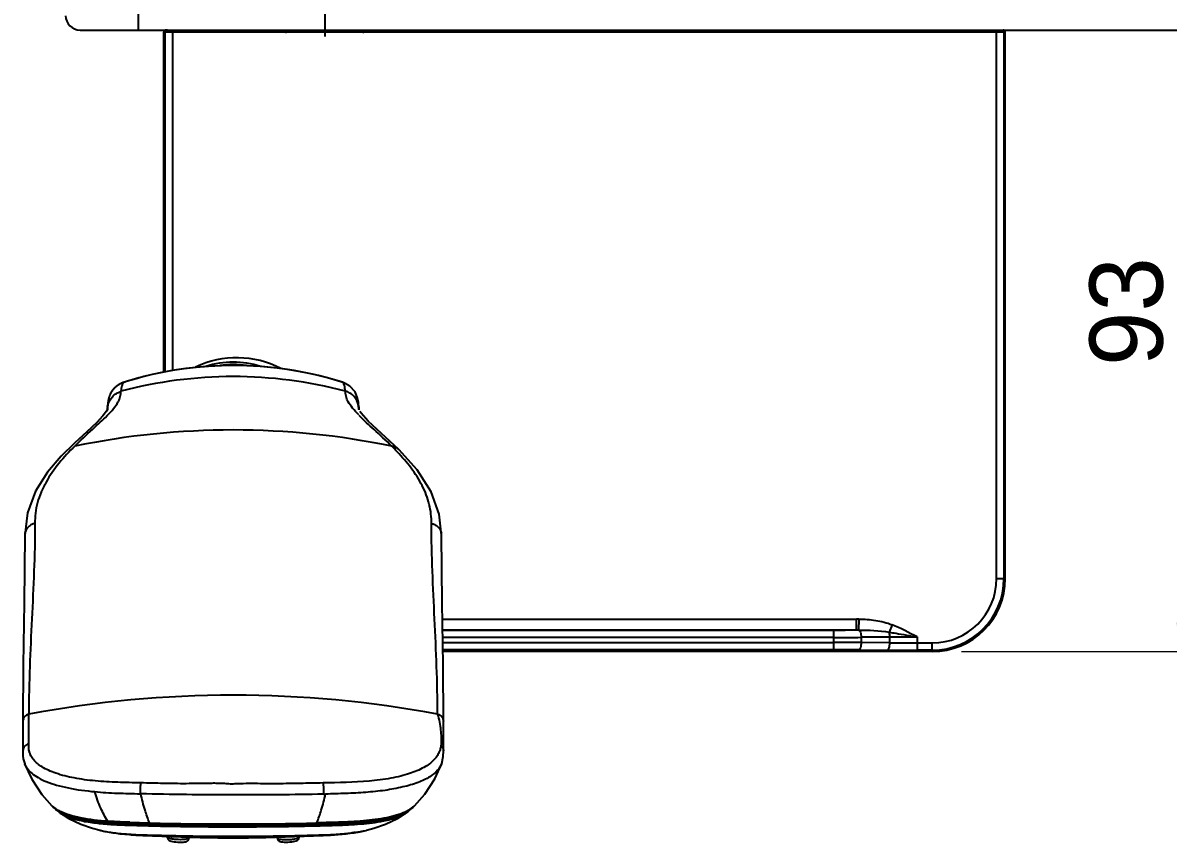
# Model space of a CAD drawing. Extents: x 0 to 1354, y -165 to 827.
# Drawn here: x 89.7 to 246.2, y 489.8 to 601.8 of the extents above; entities that cross this region are included whole.
import ezdxf

# ---------------------------------------------------------------- set-up
doc = ezdxf.new("R2010")
doc.units = 0
doc.header["$LTSCALE"] = 10
doc.header["$MEASUREMENT"] = 0
doc.header["$PDMODE"] = 3
doc.header["$PDSIZE"] = -10
doc.linetypes.add('CENTER2', pattern=[28.575, 19.05, -3.175, 3.175, -3.175])
doc.layers.get('0').update_dxf_attribs({"linetype": 'CONTINUOUS'})
doc.layers.get('DEFPOINTS').update_dxf_attribs({"linetype": 'CONTINUOUS'})
doc.layers.add('DEF_LAYER_ASSEM_MEMBER', color=7, linetype='CONTINUOUS')
doc.layers.add('중심선', color=1, linetype='CENTER2')
doc.styles.add('Daelim Dimension', font='')
doc.styles.get('Daelim Dimension').set_extended_font_data('나눔고딕')
doc.dimstyles.new('DEFAULT', dxfattribs={"dimscale": 2, "dimtxt": 2, "dimasz": 2, "dimexe": 0, "dimexo": 2, "dimgap": 1, "dimtad": 1, "dimdec": 1, "dimzin": 9, "dimdsep": 46, "dimtxsty": 'Daelim Dimension', "dimcen": 0.5, "dimclrd": 252, "dimclre": 252, "dimclrt": 3, "dimadec": 1, "dimazin": 0, "dimtfac": 1, "dimtdec": 1, "dimtix": 1, "dimtmove": 0, "dimatfit": 3, "dimfxl": 1, "dimtolj": 1, "dimtzin": 1, "dimlwd": 9, "dimlwe": 9, "dimarcsym": 0})

# ---------------------------------------------------------------- blocks, each defined once
blk = doc.blocks.new('*D5')
at = {"color": 5, "lineweight": 9, "ltscale": 0.5, "transparency": 16777216}
for p, q in [((251.36, 608.81), (247.97, 608.81)), ((247.97, 604.81), (247.97, 519.83)), ((217.97, 515.83), (247.97, 515.83))]:
    blk.add_line(p, q, dxfattribs=at)
at = {"color": 5, "ltscale": 0.5, "transparency": 16777216}
for points in [[(247.3, 604.81), (248.64, 604.81), (247.97, 608.81)], [(247.3, 519.83), (248.64, 519.83), (247.97, 515.83)]]:
    blk.add_solid(points, dxfattribs=at)
at = {"layer": 'DEFPOINTS', "color": 0, "ltscale": 0.5, "transparency": 16777216}
for p in [(247.36, 608.81), (213.97, 515.83), (247.97, 515.83)]:
    blk.add_point(p, dxfattribs=at)
at = {"color": 7, "ltscale": 0.5, "transparency": 16777216, "insert": (240.52, 562.32), "char_height": 10, "attachment_point": 5, "rotation": 90, "style": 'Daelim Dimension'}
blk.add_mtext('\\A1;93', dxfattribs=at)

msp = doc.modelspace()

# ---------------------------------------------------------------- linework, layer by layer
at = {"layer": 'DEF_LAYER_ASSEM_MEMBER', "color": 7, "linetype": 'Continuous'}
for p, q in [((105.47, 608.81), (105.47, 600.81)), ((97.57, 600.81), (423.36, 600.81)), ((110.18, 600.81), (110.18, 554.25)), ((222.76, 525.81), (222.76, 600.81)), ((108.99, 554.04), (108.99, 600.51)), ((223.95, 600.51), (108.99, 600.51)), ((109.18, 554.07), (109.18, 600.51)), ((223.76, 600.51), (223.76, 525.81)), ((223.95, 525.81), (223.95, 600.51)), ((103.05, 552.45), (103.03, 552.43)), ((103.08, 552.46), (103.05, 552.45)), ((103.1, 552.47), (103.08, 552.46)), ((103.13, 552.48), (103.1, 552.47)), ((103.15, 552.5), (103.13, 552.48)), ((103.17, 552.51), (103.15, 552.5)), ((103.19, 552.52), (103.17, 552.51)), ((103.25, 552.54), (103.23, 552.53)), ((103.26, 552.55), (103.25, 552.54)), ((103.28, 552.56), (103.26, 552.55)), ((103.3, 552.56), (103.28, 552.56)), ((103.32, 552.57), (103.3, 552.56)), ((103.33, 552.58), (103.32, 552.57)), ((103.35, 552.58), (103.33, 552.58)), ((103.37, 552.59), (103.35, 552.58)), ((103.39, 552.6), (103.37, 552.59)), ((103.41, 552.61), (103.39, 552.6)), ((103.43, 552.62), (103.41, 552.61)), ((103.45, 552.62), (103.43, 552.62)), ((103.47, 552.63), (103.45, 552.62)), ((103.49, 552.64), (103.47, 552.63)), ((103.51, 552.64), (103.49, 552.64)), ((103.53, 552.65), (103.51, 552.64)), ((103.54, 552.66), (103.53, 552.65)), ((103.56, 552.66), (103.54, 552.66)), ((103.58, 552.67), (103.56, 552.66)), ((103.6, 552.68), (103.58, 552.67)), ((103.62, 552.68), (103.6, 552.68)), ((103.64, 552.69), (103.62, 552.68)), ((103.66, 552.69), (103.64, 552.69)), ((133.25, 552.7), (133.08, 552.75)), ((101.53, 550.69), (101.52, 550.67)), ((101.54, 550.71), (101.53, 550.69)), ((101.55, 550.75), (101.54, 550.73)), ((101.54, 550.73), (101.54, 550.71)), ((101.56, 550.77), (101.55, 550.75)), ((101.57, 550.8), (101.56, 550.77)), ((101.59, 550.85), (101.58, 550.83)), ((101.6, 550.87), (101.59, 550.85)), ((101.61, 550.9), (101.6, 550.87)), ((101.62, 550.92), (101.61, 550.9)), ((101.63, 550.94), (101.62, 550.92)), ((101.64, 550.97), (101.63, 550.94)), ((101.65, 550.99), (101.64, 550.97)), ((101.66, 551.02), (101.65, 550.99)), ((101.67, 551.04), (101.66, 551.02)), ((101.31, 549.15), (101.3, 548.91)), ((101.32, 549.46), (101.31, 549.15)), ((101.31, 549.3), (101.31, 549.29)), ((101.31, 549.29), (101.31, 549.28)), ((101.31, 549.28), (101.31, 549.27)), ((101.31, 549.28), (101.31, 549.28)), ((101.31, 549.27), (101.31, 549.26)), ((101.31, 549.26), (101.31, 549.25)), ((101.31, 549.26), (101.31, 549.26)), ((101.33, 549.51), (101.32, 549.45)), ((101.32, 549.46), (101.32, 549.46)), ((101.32, 549.45), (101.32, 549.44)), ((101.34, 549.65), (101.33, 549.61)), ((101.33, 549.61), (101.33, 549.57)), ((101.33, 549.57), (101.33, 549.51)), ((101.35, 549.8), (101.34, 549.77)), ((101.34, 549.77), (101.34, 549.75)), ((101.34, 549.75), (101.34, 549.72)), ((101.34, 549.72), (101.34, 549.69)), ((101.34, 549.69), (101.34, 549.65)), ((101.36, 549.88), (101.35, 549.85)), ((101.35, 549.85), (101.35, 549.83)), ((101.35, 549.83), (101.35, 549.8)), ((101.37, 549.97), (101.36, 549.95)), ((101.36, 549.95), (101.36, 549.92)), ((101.36, 549.92), (101.36, 549.9)), ((101.36, 549.9), (101.36, 549.88)), ((101.38, 550.05), (101.37, 550.03)), ((101.37, 550.03), (101.37, 550.01)), ((101.37, 550.01), (101.37, 549.99)), ((101.37, 549.99), (101.37, 549.97)), ((101.39, 550.11), (101.38, 550.09)), ((101.38, 550.09), (101.38, 550.07)), ((101.38, 550.07), (101.38, 550.05)), ((101.4, 550.17), (101.39, 550.15)), ((101.39, 550.15), (101.39, 550.13)), ((101.39, 550.13), (101.39, 550.11)), ((101.41, 550.23), (101.4, 550.21)), ((101.4, 550.21), (101.4, 550.19)), ((101.4, 550.19), (101.4, 550.17)), ((101.42, 550.28), (101.41, 550.26)), ((101.41, 550.26), (101.41, 550.24)), ((101.41, 550.24), (101.41, 550.23)), ((101.43, 550.33), (101.42, 550.3)), ((101.42, 550.3), (101.42, 550.28)), ((101.44, 550.37), (101.43, 550.35)), ((101.43, 550.35), (101.43, 550.33)), ((101.45, 550.4), (101.44, 550.38)), ((101.44, 550.38), (101.44, 550.37)), ((101.46, 550.45), (101.45, 550.43)), ((101.45, 550.43), (101.45, 550.42)), ((101.45, 550.42), (101.45, 550.4)), ((101.47, 550.48), (101.46, 550.47)), ((101.46, 550.47), (101.46, 550.45)), ((101.48, 550.52), (101.47, 550.5)), ((101.47, 550.5), (101.47, 550.48)), ((101.49, 550.55), (101.48, 550.54)), ((101.48, 550.54), (101.48, 550.52)), ((101.5, 550.59), (101.49, 550.57)), ((101.49, 550.57), (101.49, 550.55)), ((101.51, 550.63), (101.5, 550.61)), ((101.5, 550.61), (101.5, 550.59)), ((101.52, 550.65), (101.51, 550.63)), ((101.52, 550.67), (101.52, 550.65)), ((135.62, 549.35), (135.61, 549.48)), ((135.61, 549.47), (135.62, 549.21)), ((135.64, 548.94), (135.62, 549.35)), ((141.09, 543.43), (141.08, 543.44)), ((143.59, 540.66), (141.08, 543.44)), ((147.02, 522.49), (146.94, 531.75)), ((222.76, 525.81), (223.95, 525.81)), ((147.05, 520.28), (203.62, 520.28)), ((203.93, 520.28), (203.62, 520.28)), ((203.62, 518.78), (203.62, 520.28)), ((203.93, 520.28), (203.9, 518.78)), ((208.48, 519.5), (208.08, 518.49)), ((203.62, 518.78), (147.07, 518.78)), ((147.07, 518.77), (200.54, 518.77)), ((200.54, 516.07), (200.54, 518.77)), ((200.54, 517.77), (147.09, 517.77)), ((147.1, 517.07), (200.54, 517.07)), ((208.18, 517.81), (204.26, 517.79)), ((204.26, 517.79), (204.26, 517.06)), ((208.18, 517.03), (204.26, 517.06)), ((208.18, 517.03), (208.18, 517.81)), ((211.89, 517.83), (211.89, 516.02)), ((211.89, 517.02), (213.97, 517.02)), ((213.97, 515.83), (213.97, 517.02)), ((200.54, 516.07), (147.11, 516.07)), ((213.97, 515.83), (147.12, 515.83)), ((203.89, 516.06), (207.81, 516.03)), ((213.97, 516.02), (211.89, 516.02)), ((147.19, 506.33), (147.19, 506.33)), ((89.74, 503.47), (89.74, 501.99)), ((89.99, 500.5), (89.99, 500.49)), ((146.97, 500.54), (146.96, 500.52)), ((130.8, 496.34), (131.09, 496.35)), ((93.73, 494.71), (93.68, 494.75)), ((93.73, 494.71), (94.52, 494.12)), ((142.31, 493.91), (142.9, 494.46)), ((142.42, 494.12), (143.2, 494.69)), ((143.25, 494.75), (143.2, 494.69)), ((94.64, 493.9), (94.69, 493.86)), ((141.28, 493.59), (142.42, 494.12)), ((142.25, 493.86), (142.31, 493.91)), ((97.66, 492.24), (99.27, 491.67)), ((99.27, 491.67), (100.28, 491.4)), ((129.87, 492.38), (132.1, 492.44)), ((135.85, 491.22), (135.94, 491.24)), ((135.94, 491.24), (136.03, 491.26)), ((136.03, 491.26), (136.11, 491.27)), ((136.11, 491.27), (136.2, 491.29)), ((136.2, 491.29), (136.28, 491.31)), ((136.28, 491.31), (136.37, 491.33)), ((136.66, 491.4), (137.67, 491.67)), ((101.74, 491.12), (101.78, 491.11)), ((103.89, 490.88), (104.57, 490.84)), ((104.57, 490.84), (105.27, 490.8)), ((105.16, 490.75), (106.14, 490.7)), ((109.47, 490.57), (109.47, 490.47)), ((112.43, 490.17), (112.47, 490.37)), ((112.47, 490.47), (112.47, 490.37)), ((112.47, 490.32), (112.47, 490.37)), ((124.47, 490.47), (124.47, 490.37)), ((124.47, 490.37), (124.47, 490.34)), ((127.47, 490.57), (127.47, 490.47)), ((129.44, 490.73), (130.54, 490.76)), ((129.45, 490.65), (130.76, 490.7)), ((130.15, 490.76), (130.55, 490.77)), ((130.55, 490.7), (130.15, 490.69)), ((130.54, 490.76), (131.12, 490.78)), ((130.76, 490.7), (131.77, 490.75)), ((131.12, 490.78), (131.56, 490.8)), ((131.56, 490.8), (131.86, 490.81)), ((131.86, 490.81), (132.1, 490.82)), ((132.1, 490.82), (132.34, 490.83)), ((132.34, 490.83), (132.57, 490.85)), ((132.57, 490.85), (132.75, 490.86)), ((132.98, 490.87), (133.15, 490.89)), ((133.15, 490.89), (133.32, 490.9)), ((133.32, 490.9), (133.48, 490.91)), ((133.48, 490.91), (133.65, 490.93)), ((133.65, 490.93), (133.81, 490.94)), ((133.81, 490.94), (133.97, 490.96)), ((133.97, 490.96), (134.13, 490.97)), ((134.13, 490.97), (134.29, 490.99)), ((134.29, 490.99), (134.45, 491.01)), ((134.45, 491.01), (134.7, 491.04)), ((134.7, 491.04), (134.85, 491.06)), ((134.85, 491.06), (134.95, 491.07)), ((134.95, 491.07), (135.05, 491.09)), ((135.05, 491.09), (135.2, 491.11)), ((135.2, 491.11), (135.29, 491.13)), ((135.29, 491.13), (135.39, 491.14)), ((135.39, 491.14), (135.48, 491.16)), ((135.48, 491.16), (135.57, 491.17)), ((135.57, 491.17), (135.67, 491.19)), ((135.67, 491.19), (135.76, 491.2)), ((135.76, 491.2), (135.85, 491.22))]:
    msp.add_line(p, q, dxfattribs=at)
at = {"layer": 'DEF_LAYER_ASSEM_MEMBER', "color": 9, "linetype": 'Continuous'}
for p, q in [((103.13, 551.39), (103.13, 551.42)), ((135.62, 549.21), (135.63, 548.88)), ((101.3, 548.93), (101.31, 548.96)), ((140.12, 543.92), (140.13, 543.92)), ((105.77, 496.39), (105.84, 496.39)), ((130.54, 490.76), (130.55, 490.77))]:
    msp.add_line(p, q, dxfattribs=at)
at = {"layer": 'DEF_LAYER_ASSEM_MEMBER', "color": 7, "linetype": 'Continuous'}
for points in [[(115.11, 554.83), (113.41, 554.69), (111.77, 554.49), (110.2, 554.25), (108.73, 553.98), (107.4, 553.7), (106.27, 553.43), (105.38, 553.19), (104.7, 553), (104.18, 552.85), (103.77, 552.73), (103.66, 552.69)], [(118.68, 554.95), (116.87, 554.92), (115.11, 554.83)], [(124.12, 554.62), (122.34, 554.8), (120.51, 554.91), (118.68, 554.95)], [(133.08, 552.75), (132.62, 552.89), (132.01, 553.07), (131.19, 553.29), (130.13, 553.56), (128.86, 553.85), (127.42, 554.13), (125.82, 554.4), (124.12, 554.62)], [(103.03, 552.43), (103.01, 552.43), (103, 552.42), (102.99, 552.41), (102.97, 552.41), (102.96, 552.4), (102.95, 552.39), (102.93, 552.38), (102.92, 552.37), (102.9, 552.37), (102.89, 552.36), (102.88, 552.35), (102.86, 552.34), (102.85, 552.33), (102.83, 552.32), (102.82, 552.31), (102.8, 552.3), (102.79, 552.3), (102.77, 552.29), (102.76, 552.28), (102.74, 552.27), (102.73, 552.26), (102.71, 552.25), (102.7, 552.24), (102.68, 552.22), (102.67, 552.21), (102.65, 552.2), (102.64, 552.19), (102.62, 552.18), (102.61, 552.17), (102.59, 552.16), (102.58, 552.15), (102.56, 552.14), (102.55, 552.12), (102.53, 552.11), (102.52, 552.1), (102.5, 552.09), (102.49, 552.08), (102.47, 552.06), (102.46, 552.05), (102.44, 552.04), (102.43, 552.03), (102.41, 552.01), (102.4, 552), (102.38, 551.99), (102.37, 551.98), (102.35, 551.96), (102.34, 551.95), (102.33, 551.94), (102.31, 551.92), (102.3, 551.91), (102.28, 551.9), (102.27, 551.88), (102.26, 551.87), (102.24, 551.86), (102.23, 551.84), (102.22, 551.83), (102.2, 551.82), (102.19, 551.8), (102.18, 551.79), (102.16, 551.77), (102.15, 551.76), (102.14, 551.75), (102.13, 551.73), (102.12, 551.72), (102.1, 551.71), (102.09, 551.69), (102.08, 551.68), (102.07, 551.66), (102.06, 551.65), (102.05, 551.64), (102.04, 551.62), (102.02, 551.61), (102.01, 551.6), (102, 551.58), (101.99, 551.57), (101.98, 551.56), (101.97, 551.54), (101.96, 551.53), (101.95, 551.52), (101.94, 551.5), (101.93, 551.49), (101.93, 551.48), (101.92, 551.46), (101.91, 551.45), (101.9, 551.44), (101.89, 551.42), (101.88, 551.41), (101.87, 551.4), (101.86, 551.39), (101.85, 551.37), (101.85, 551.36), (101.84, 551.35), (101.83, 551.33), (101.82, 551.32), (101.81, 551.31), (101.81, 551.29), (101.8, 551.28), (101.79, 551.27), (101.78, 551.26), (101.78, 551.24), (101.77, 551.23), (101.76, 551.22), (101.76, 551.2), (101.75, 551.19), (101.74, 551.18), (101.73, 551.17), (101.73, 551.15), (101.72, 551.14), (101.71, 551.13), (101.71, 551.12), (101.7, 551.1), (101.7, 551.09), (101.69, 551.08), (101.68, 551.07), (101.67, 551.04)], [(103.23, 552.53), (103.22, 552.53), (103.19, 552.52)], [(135.61, 549.48), (135.57, 549.91), (135.47, 550.49), (135.11, 551.33), (134.4, 552.12), (133.67, 552.55), (133.41, 552.65), (133.24, 552.7)], [(101.58, 550.83), (101.58, 550.82), (101.57, 550.8)], [(101.32, 548.95), (101.18, 548.69), (100.68, 548.05), (99.78, 547.12), (98.48, 545.9), (96.84, 544.39)], [(141.08, 543.44), (138.68, 545.69), (136.93, 547.34), (135.95, 548.42), (135.78, 548.66)], [(96.84, 544.39), (94.99, 542.56), (93.12, 540.36), (91.47, 537.77), (90.35, 534.81), (90, 531.75)], [(146.94, 531.73), (146.62, 534.64), (145.52, 537.67), (143.59, 540.66)], [(90, 531.75), (89.92, 522.5), (89.8, 514.04), (89.74, 506.33)], [(147.19, 506.33), (147.14, 514.04), (147.02, 522.49)], [(89.74, 506.33), (89.74, 504.87), (89.74, 503.47)], [(147.2, 502.24), (147.19, 503.45), (147.19, 504.86), (147.19, 506.33)], [(146.97, 500.54), (147.17, 501.49), (147.2, 502.24)], [(89.74, 501.99), (89.75, 501.59), (89.8, 501.17), (89.9, 500.75), (89.99, 500.49)], [(89.98, 500.5), (90.95, 498.41), (92.31, 496.31), (93.68, 494.75)], [(143.25, 494.75), (144.65, 496.35), (146, 498.42), (146.96, 500.52)], [(94.1, 494.43), (94.33, 494.15), (94.64, 493.9)], [(94.52, 494.12), (95.61, 493.61), (96.96, 493.21), (98.56, 492.9), (100.36, 492.68)], [(94.69, 493.86), (96.02, 493.03), (97.66, 492.24)], [(132.1, 492.44), (134.24, 492.52), (136.26, 492.65), (138.14, 492.86), (139.83, 493.17), (141.28, 493.59)], [(137.67, 491.67), (139.27, 492.24), (140.92, 493.03), (142.25, 493.86)], [(100.36, 492.68), (102.37, 492.53), (104.35, 492.45)], [(100.55, 491.33), (101.01, 491.24), (101.52, 491.15), (102.06, 491.06)], [(104.35, 492.45), (107.63, 492.36), (110.95, 492.3), (114.09, 492.26), (117.05, 492.24), (119.87, 492.24), (122.54, 492.26), (125.09, 492.29), (127.53, 492.33), (129.87, 492.38)], [(102.06, 491.06), (102.64, 490.99), (103.25, 490.93), (103.89, 490.88)], [(102.28, 491.04), (102.99, 490.93), (104.32, 490.81)], [(105.27, 490.8), (105.99, 490.78), (106.73, 490.75)], [(106.14, 490.7), (107.44, 490.65), (108.73, 490.6), (110.01, 490.55), (111.3, 490.51), (112.61, 490.46), (113.94, 490.43), (115.21, 490.4), (116.35, 490.38), (117.42, 490.38), (118.45, 490.38), (119.47, 490.38), (120.54, 490.38), (121.67, 490.4), (122.93, 490.43), (124.26, 490.46), (125.57, 490.5), (126.86, 490.55), (128.15, 490.6), (129.45, 490.65)], [(106.73, 490.75), (107.49, 490.73), (108.27, 490.71), (109.07, 490.69), (109.88, 490.67), (110.71, 490.65), (111.56, 490.64), (112.43, 490.63), (113.31, 490.61), (114.21, 490.6), (115.14, 490.59), (116.08, 490.59), (117.04, 490.58), (118.03, 490.58)], [(109.47, 490.47), (109.5, 490.3), (109.59, 490.13), (109.73, 490.02), (109.87, 489.95), (110.01, 489.9), (110.18, 489.87), (110.39, 489.84), (110.64, 489.81), (110.91, 489.79), (111.2, 489.78), (111.47, 489.78), (111.7, 489.79), (111.88, 489.81), (112.03, 489.84), (112.18, 489.9), (112.32, 490.01), (112.43, 490.17)], [(118.03, 490.58), (119.04, 490.58), (120.08, 490.58), (121.14, 490.59), (122.23, 490.6), (123.35, 490.61), (124.5, 490.63), (125.68, 490.64), (126.9, 490.67), (128.15, 490.7), (129.44, 490.73)], [(124.47, 490.37), (124.5, 490.18), (124.6, 490.02), (124.74, 489.91), (124.89, 489.85), (125.03, 489.81), (125.21, 489.8), (125.41, 489.78), (125.66, 489.78), (125.93, 489.79), (126.21, 489.8), (126.47, 489.83), (126.71, 489.86), (126.9, 489.9), (127.06, 489.95), (127.2, 490.01), (127.33, 490.12), (127.43, 490.28), (127.47, 490.47)], [(132.75, 490.86), (132.81, 490.86), (132.98, 490.87)], [(132.83, 490.82), (133.92, 490.93), (134.59, 491.03)]]:
    msp.add_lwpolyline(points, dxfattribs=at)
for centre, radius, start, end in [((97.57, 602.81), 2, 181, 270), ((109.29, 600.51), 0.3, 90.0044, 180.0044), ((109.48, 600.51), 0.3, 90.0044, 180.0044), ((125.77, 601.01), 0.5, 203.6531, 270), ((136.17, 601.01), 0.5, 270, 336.3469), ((223.65, 600.51), 0.3, 359.9956, 89.9956), ((118.47, 542.81), 12.58, 72.7193, 107.2995), ((118.47, 505.28), 49.67, 72.8047, 107.2051), ((117.44, 548.69), 16.13, 177.9636, 178.3647), ((213.97, 525.81), 9.98, 270, 0), ((213.97, 525.81), 9.79, 270, 0), ((213.97, 525.81), 8.79, 270, 0), ((200.6, 998.89), 480.11, 269.9927, 270.3603), ((203.78, 477.63), 41.15, 89.8302, 90.2173), ((200.56, 1124.72), 606.95, 269.99804, 270.34864), ((200.63, -67.78), 584.86, 89.64474, 90.00858), ((211.81, 39.31), 478.51, 89.9895, 90.4342), ((211.87, 1013.55), 496.53, 269.5739, 270.0024), ((200.56, 24.5), 491.57, 89.6126, 90.0022), ((211.8, 1095.06), 579.04, 269.60528, 270.00952), ((96.84, 497.18), 3.85, 231.9619, 235.885), ((97.43, 499.26), 5.9, 242.265, 242.8162), ((97.02, 497.45), 4.18, 235.8427, 236.584), ((139.93, 497.43), 4.16, 303.3347, 304.4036), ((140.11, 497.18), 3.85, 304.3879, 306.7335), ((140.33, 496.89), 3.49, 306.7348, 309.4245), ((103.23, 503.46), 12.42, 256.2178, 257.2273), ((118.47, 955.23), 463.18, 268.2518, 271.7428), ((133.81, 503.04), 11.99, 283.5557, 283.7906), ((104.83, 511.84), 20.95, 260.8817, 261.517), ((107.21, 530.28), 39.58, 265.8188, 267.0314), ((106.87, 532.37), 41.59, 266.4857, 266.7541), ((107.23, 538.89), 48.13, 266.7688, 267.5325), ((129.86, 535.72), 44.95, 272.4256, 273.7825), ((129.72, 530.07), 39.37, 272.991, 274.533), ((132.14, 511.61), 20.72, 278.8271, 278.9744)]:
    msp.add_arc(centre, radius, start, end, dxfattribs=at)
at = {"layer": 'DEF_LAYER_ASSEM_MEMBER', "color": 9, "linetype": 'Continuous'}
for centre, radius, start, end in [((118.97, 542.83), 13.17, 62.8558, 115.3795), ((118.47, 542.81), 12.28, 81.5132, 98.4288), ((118.96, 542.82), 13.19, 62.3734, 62.8528), ((118.47, 493.9), 59.53, 75.0834, 104.9325), ((131.62, 551.2), 2.19, 5.6647, 6.4825), ((103.64, 549.01), 2.34, 168.9749, 176.5508), ((133.3, 549.07), 2.32, 3.4543, 9.943), ((150.79, 562.81), 21.08, 223.9647, 224.3161), ((118.47, 439.17), 106.96, 78.3196, 101.6779), ((115.47, 519.05), 35.02, 43.475, 45.2328), ((139.88, 542.23), 1.71, 48.1724, 50.6994), ((139.88, 542.23), 1.7, 45.3256, 48.1734), ((91.5, 531.75), 1.5, 172.7918, 179.8557), ((91.56, 531.74), 1.57, 169.6853, 172.8216), ((145.38, 531.74), 1.56, 7.1875, 9.789), ((145.44, 531.75), 1.5, 0.1307, 7.2163), ((118.47, 359.33), 150.54, 79.3109, 100.6891), ((139.49, 499.27), 5.92, 297.2778, 298.0186), ((116.07, 863.94), 371.64, 268.1902, 268.6089), ((118.47, 971.66), 479.39, 268.6354, 271.3651)]:
    msp.add_arc(centre, radius, start, end, dxfattribs=at)
at = {"layer": 'DEF_LAYER_ASSEM_MEMBER', "color": 7, "linetype": 'Continuous'}
for points, start_tangent, end_tangent in [([(223.67, 600.72), (223.76, 600.51)], (0.707053, -0.707161), (0, -1)), ([(101.31, 549.26), (101.32, 549.32), (101.32, 549.46)], (0.035722, 0.999362), (0.055753, 0.998445)), ([(203.93, 520.28), (206.24, 520.09), (207.38, 519.86), (208.48, 519.5)], (0.999871, -0.016051), (0.928948, -0.37021)), ([(211.89, 517.83), (208.48, 519.5)], (-0.878971, 0.476875), (-0.929084, 0.369869)), ([(203.9, 518.78), (208.08, 518.49)], (0.999996, -0.002831), (0.988025, -0.154293)), ([(203.9, 518.78), (204.04, 518.69), (204.15, 518.47), (204.23, 518.15), (204.26, 517.79)], (0.987326, -0.158704), (0.006062, -0.999982)), ([(208.18, 517.81), (208.17, 518), (208.08, 518.49)], (-0.006011, 0.999982), (-0.327433, 0.944874)), ([(208.08, 518.49), (209.02, 518.34), (211.89, 517.83)], (0.989036, -0.147676), (0.984091, -0.177664)), ([(204.26, 517.06), (204.23, 516.68), (204.15, 516.36), (204.09, 516.23), (204.03, 516.14), (203.89, 516.06)], (-0.006019, -0.999982), (-0.99905, -0.043583)), ([(207.81, 516.03), (207.95, 516.11), (208.01, 516.21), (208.07, 516.33), (208.15, 516.65), (208.18, 517.03)], (0.99905, 0.043583), (0.006019, 0.999982)), ([(146.39, 507.25), (146.65, 506.18), (146.81, 505.13), (146.88, 504.09), (146.86, 503.07)], (0.274437, -0.961605), (-0.08543, -0.996344)), ([(105.83, 497.88), (102.7, 497.96), (99.63, 498.15), (96.73, 498.55), (94.24, 499.2), (93.22, 499.61), (92.37, 500.06), (91.19, 501.06), (90.84, 501.59), (90.62, 502.12), (90.54, 502.66), (90.53, 503.2)], (-0.999773, 0.021325), (-0.00169, 0.999999)), ([(146.86, 503.07), (146.76, 502.55), (146.57, 502.02), (146.28, 501.5), (145.85, 500.98), (145.27, 500.48), (144.53, 500), (142.56, 499.15), (141.35, 498.8), (140, 498.51), (137.04, 498.13), (130.75, 497.87)], (-0.181147, -0.983456), (-0.999698, -0.024568)), ([(89.99, 500.49), (90.35, 499.83), (90.95, 499.2), (91.81, 498.6), (92.94, 498.05), (94.34, 497.58), (95.95, 497.19), (99.56, 496.68)], (0.356529, -0.934284), (0.995603, -0.093676)), ([(146.96, 500.52), (146.39, 499.6), (145.34, 498.72), (143.74, 497.94), (141.65, 497.32), (139.21, 496.86), (136.57, 496.58), (133.84, 496.43), (131.09, 496.35)], (-0.350889, -0.936417), (-0.999692, -0.024821)), ([(130.75, 497.87), (127.63, 497.81), (126.08, 497.78), (124.52, 497.76), (122.96, 497.76), (121.4, 497.78), (119.84, 497.77), (119.06, 497.74), (118.67, 497.73), (118.28, 497.72), (117.51, 497.77), (116.73, 497.8), (115.95, 497.82), (115.17, 497.81), (113.61, 497.79), (112.05, 497.77), (110.49, 497.78), (108.94, 497.81), (105.83, 497.88)], (-0.999757, -0.022023), (-0.999778, 0.02108)), ([(130.82, 496.34), (124.58, 496.25), (118.33, 496.24), (112.08, 496.27), (105.84, 496.39)], (-0.999764, -0.02172), (-0.999692, 0.024831)), ([(94.68, 494.04), (94.4, 494.2), (93.73, 494.71)], (-0.885097, 0.465406), (-0.721277, 0.692646)), ([(104.34, 492.26), (101.53, 492.39), (98.82, 492.68), (96.44, 493.2), (94.72, 493.96)], (-0.999523, 0.030897), (-0.834678, 0.550738)), ([(101.35, 492.63), (97.63, 493.09), (96.02, 493.49), (94.73, 494.01)], (-0.99745, 0.071372), (-0.889533, 0.456871)), ([(142.22, 493.96), (140.49, 493.19), (138.1, 492.68), (135.38, 492.39), (132.56, 492.26)], (-0.835433, -0.549592), (-0.999521, -0.030938)), ([(100.49, 491.35), (100.73, 491.29), (101.51, 491.15)], (0.97522, -0.221236), (0.987351, -0.158548)), ([(135.38, 491.14), (135.7, 491.2), (136.62, 491.39)], (0.987757, 0.155998), (0.972141, 0.234398)), ([(101.78, 491.11), (102.4, 491.03), (104.33, 490.86)], (0.989333, -0.145673), (0.998118, -0.061317)), ([(105.16, 490.81), (106.72, 490.76), (108.28, 490.72), (111.4, 490.65), (114.52, 490.6), (117.65, 490.59), (123.91, 490.62), (130.15, 490.76)], (0.999061, -0.043327), (0.999547, 0.030103)), ([(105.16, 490.75), (106.94, 490.68)], (0.998629, -0.052347), (0.999505, -0.031462)), ([(130.15, 490.69), (124.36, 490.55), (115.64, 490.51), (106.94, 490.68)], (-0.999466, -0.032689), (-0.999489, 0.031961)), ([(130.55, 490.77), (131.77, 490.81)], (0.999517, 0.03109), (0.999072, 0.043081)), ([(131.77, 490.75), (130.55, 490.7)], (-0.998602, -0.052868), (-0.999407, -0.034437)), ([(132.83, 490.87), (133.47, 490.92), (135.32, 491.14)], (0.997771, 0.066728), (0.988155, 0.153458)), ([(135.13, 491.1), (134.57, 491.01), (132.83, 490.82)], (-0.985642, -0.168848), (-0.996817, -0.079723))]:
    msp.add_spline(points, degree=3, dxfattribs=dict(at, start_tangent=start_tangent, end_tangent=end_tangent))
at = {"layer": 'DEF_LAYER_ASSEM_MEMBER', "color": 9, "linetype": 'Continuous'}
for points, start_tangent, end_tangent in [([(103.66, 552.69), (103.52, 552.64), (103.38, 552.52), (103.32, 552.38), (103.25, 552.18), (103.13, 551.42)], (-0.954468, -0.298312), (-0.112558, -0.993645)), ([(133.79, 551.45), (133.66, 552.2), (133.59, 552.4), (133.53, 552.53), (133.46, 552.61), (133.4, 552.65), (133.33, 552.68), (133.25, 552.7)], (-0.113616, 0.993525), (-0.953623, 0.301004)), ([(101.26, 548.09), (102.14, 549.07), (102.73, 549.93), (102.92, 550.33), (103.04, 550.71), (103.1, 551.07), (103.13, 551.39)], (0.702713, 0.711474), (0.09845, 0.995142)), ([(101.35, 549.46), (101.97, 550.68), (102.51, 551.12), (103.13, 551.39)], (0.190042, 0.981776), (0.963676, 0.267075)), ([(135.59, 549.47), (134.98, 550.73), (134.42, 551.18), (133.79, 551.45)], (-0.171732, 0.985144), (-0.965358, 0.26093)), ([(135.62, 548.18), (134.77, 549.13), (134.19, 549.99), (133.88, 550.76), (133.82, 551.11), (133.79, 551.42)], (-0.694189, 0.719793), (-0.134996, 0.990846)), ([(101.31, 548.96), (101.31, 549.01), (101.31, 549.15)], (0.034788, 0.999395), (0.027873, 0.999611)), ([(96.82, 543.92), (99.23, 546.2), (100.31, 547.19), (101.26, 548.09)], (0.709428, 0.704778), (0.702713, 0.711474)), ([(140.12, 543.92), (137.71, 546.19), (135.71, 548.08)], (-0.710399, 0.703799), (-0.69859, 0.715522)), ([(96.82, 543.92), (94.68, 541.59), (92.9, 538.99), (92.23, 537.61), (91.74, 536.2), (91.46, 534.77), (91.39, 533.34)], (-0.70953, -0.704675), (0.017621, -0.999845)), ([(140.96, 543.55), (140.77, 543.69), (140.13, 543.92)], (-0.773832, 0.633391), (-0.988772, 0.149434)), ([(145.55, 533.34), (145.49, 534.65), (145.26, 535.96), (144.85, 537.25), (144.29, 538.52), (142.77, 540.93), (140.88, 543.15)], (0.017331, 0.99985), (-0.687612, 0.726079)), ([(91.39, 533.34), (90.94, 533.2), (90.52, 532.91), (90.2, 532.5), (90.02, 532.02)], (-0.983342, -0.181763), (-0.178974, -0.983854)), ([(91.39, 533.34), (90.96, 520.29), (90.55, 507.25)], (-0.001272, -0.999999), (0.000022, -1)), ([(145.55, 533.34), (146, 533.19), (146.42, 532.91), (146.75, 532.49), (146.92, 532.01)], (0.983678, -0.179939), (0.169959, -0.985451)), ([(146.39, 507.25), (145.98, 520.29), (145.55, 533.34)], (0.000022, 1), (-0.001272, 0.999999)), ([(90.55, 507.25), (89.98, 506.94), (89.74, 506.33)], (-0.98271, -0.185149), (-0.000678, -1)), ([(90.53, 503.2), (90.54, 505.23), (90.55, 507.25)], (0.009601, 0.999954), (0.002636, 0.999997)), ([(146.39, 507.25), (146.95, 506.94), (147.19, 506.33)], (0.982507, -0.186223), (0.000568, -1)), ([(90.53, 503.2), (89.98, 502.89), (89.74, 502.29)], (-0.980543, -0.196306), (-0.004009, -0.999992)), ([(146.81, 502.98), (147.09, 502.65), (147.2, 502.24)], (0.805022, -0.593245), (0.004176, -0.999991)), ([(105.82, 497.88), (105.79, 497.61), (105.77, 497.2), (105.77, 496.39)], (-0.155161, -0.987889), (0.036411, -0.999337)), ([(130.75, 497.87), (130.78, 497.59), (130.8, 497.16), (130.8, 496.34)], (0.152094, -0.988366), (-0.042173, -0.99911)), ([(99.56, 496.68), (101.09, 496.56), (102.64, 496.48), (104.2, 496.43), (105.77, 496.39)], (0.995572, -0.094002), (0.999709, -0.024143)), ([(101.35, 492.63), (100.39, 494.42), (99.56, 496.68)], (-0.55736, 0.830271), (-0.286418, 0.958105)), ([(107.05, 492.42), (106.43, 494.16), (105.84, 496.39)], (-0.394849, 0.918746), (-0.221889, 0.975072)), ([(129.89, 492.42), (130.51, 494.14), (131.09, 496.35)], (0.394843, 0.918748), (0.222894, 0.974843)), ([(143.2, 494.69), (143.01, 494.52), (142.27, 494.05)], (-0.725378, -0.688351), (-0.882774, -0.469797)), ([(94.69, 493.86), (96.04, 493.18), (97.92, 492.67)], (0.815337, -0.578987), (0.981004, -0.193988)), ([(142.21, 494.01), (141.12, 493.56), (139.79, 493.19), (138.28, 492.92), (136.67, 492.72), (135, 492.59), (133.3, 492.51), (129.89, 492.41)], (-0.888775, -0.458344), (-0.999685, -0.025078)), ([(139.03, 492.68), (140.91, 493.19), (142.25, 493.86)], (0.980886, 0.194586), (0.815656, 0.578538)), ([(97.92, 492.67), (99.91, 492.37), (102.03, 492.19), (104.2, 492.1), (106.37, 492.04), (108.55, 491.98), (110.73, 491.94), (115.1, 491.89), (119.46, 491.88), (123.83, 491.91), (132.55, 492.09)], (0.981004, -0.193988), (0.999519, 0.031027)), ([(104.34, 492.49), (103.59, 492.52), (101.35, 492.63)], (-0.999505, 0.031466), (-0.997437, 0.071547)), ([(104.35, 492.45), (104.34, 492.46), (104.34, 492.49)], (-0.999442, 0.033416), (-0.122328, 0.99249)), ([(132.55, 492.09), (135.89, 492.26), (137.5, 492.43), (139.03, 492.68)], (0.999519, 0.031027), (0.980886, 0.194586)), ([(132.55, 492.09), (132.55, 492.12), (132.56, 492.26)], (0.152848, 0.98825), (0.00037, 1)), ([(106.93, 490.74), (106.93, 490.7), (106.94, 490.68)], (0.076017, -0.997106), (0.623048, -0.782184)), ([(110.97, 490.12), (110.39, 490.16), (109.91, 490.24), (109.72, 490.29), (109.58, 490.35), (109.47, 490.47)], (-0.999713, 0.023961), (0, 1)), ([(112.43, 490.3), (112.23, 490.22), (111.9, 490.15), (111.46, 490.12), (110.97, 490.12)], (-0.789283, -0.61403), (-0.999386, 0.035042)), ([(112.47, 490.37), (112.47, 490.35), (112.43, 490.3)], (0, -1), (-0.789283, -0.61403)), ([(124.47, 490.37), (124.47, 490.35), (124.53, 490.29)], (0.008143, -0.999967), (0.837633, -0.546234)), ([(124.53, 490.29), (124.77, 490.2), (125.15, 490.14), (125.65, 490.12), (126.18, 490.13), (126.69, 490.18), (127.1, 490.26), (127.26, 490.31), (127.37, 490.36), (127.47, 490.47)], (0.837633, -0.546234), (0, 1)), ([(130.17, 490.75), (130.16, 490.71), (130.15, 490.69)], (-0.077383, -0.997001), (-0.877206, -0.480113))]:
    msp.add_spline(points, degree=3, dxfattribs=dict(at, start_tangent=start_tangent, end_tangent=end_tangent))
at = {"layer": '중심선'}
msp.add_line((130.97, 630.31), (130.97, 599.94), dxfattribs=at)

# ---------------------------------------------------------------- dimensions: what is measured, and where the dimension line sits
at = {"color": 5, "ltscale": 0.5}
dim = msp.add_linear_dim(base=(247.97, 515.83), p1=(247.36, 608.81), p2=(213.97, 515.83), angle=90, dimstyle='DEFAULT', override={"dimtxt": 5, "dimdec": 0, "dimclrd": 5, "dimclre": 5, "dimclrt": 7}, dxfattribs=at)
dim.commit()
dim.dimension.update_dxf_attribs({"geometry": '*D5', "text_midpoint": (247.97, 562.32), "dimtype": 160})

doc.saveas('drawing.dxf')
